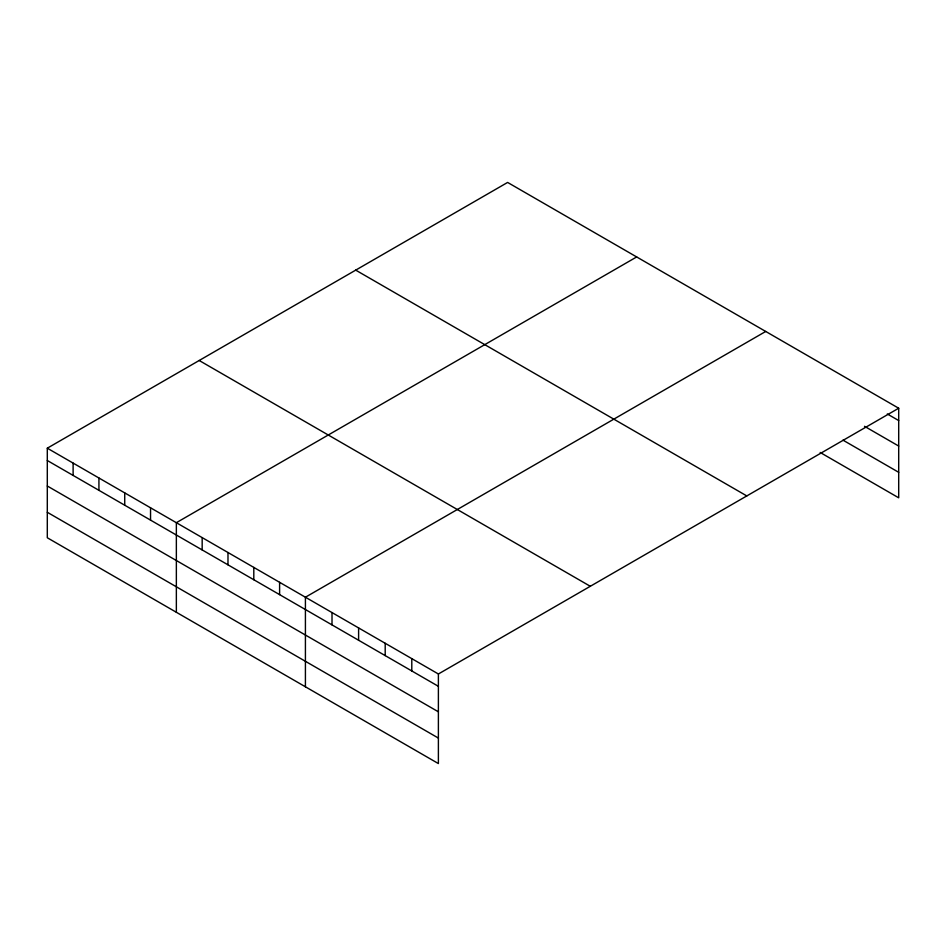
<?xml version="1.0" encoding="UTF-8"?>
<svg xmlns="http://www.w3.org/2000/svg" width="946" height="946" viewBox="0 0 946 946"><rect width="100%" height="100%" fill="white"/><g stroke="black" fill="none" stroke-linecap="round" stroke-linejoin="round"><path stroke-width="1.42" d="M47.3 448.191L438.388 673.99L438.388 763.564L47.3 537.766L47.3 448.191L507.612 182.436L898.7 408.234L898.7 497.809L820.182 452.472M636.67 256.945L176.358 522.7L176.358 612.287M765.728 331.455L305.416 597.222L305.416 686.796M438.388 673.99L898.7 408.234M887.301 413.97L898.7 420.556M864.502 426.303L898.7 446.051M842.981 440.138L898.7 472.314M355.708 270.13L746.796 495.929M199.204 360.497L590.292 586.284M47.3 460.513L438.388 686.311M47.3 486.008L438.388 711.806M47.3 512.283L438.388 738.069M411.794 658.629L411.794 670.951M385.199 643.28L385.199 655.602M358.605 627.919L358.605 640.253M332.011 612.57L332.011 624.892M279.602 582.31L279.602 594.632M253.8 567.411L253.8 579.732M227.986 552.511L227.986 564.833M202.172 537.612L202.172 549.933M150.544 507.801L150.544 520.123M124.73 492.901L124.73 505.223M98.928 478.002L98.928 490.324M73.114 463.091L73.114 475.424"/></g></svg>
